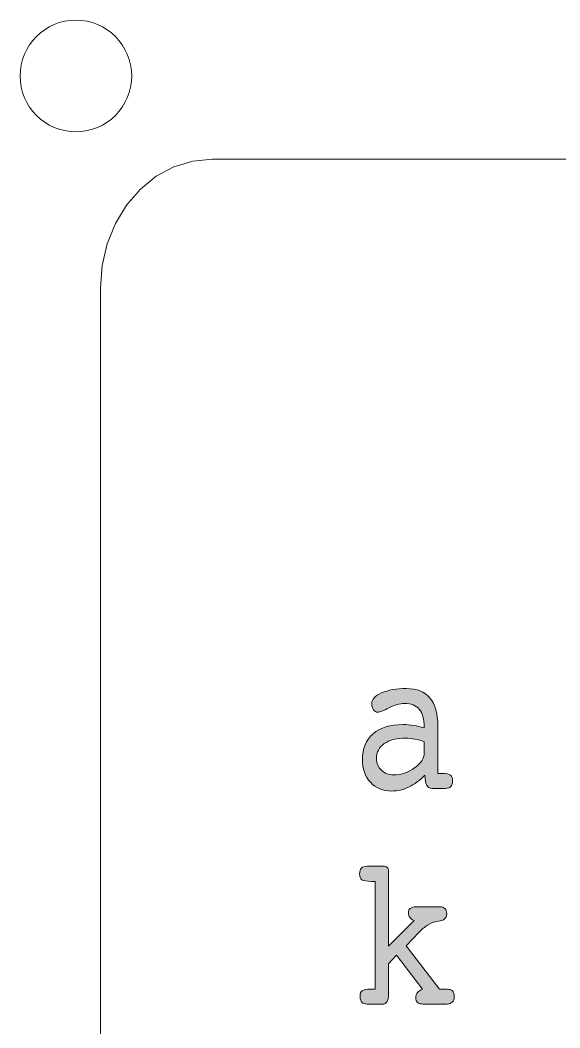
# Model space of a CAD drawing. Header units: inches. Extents: x 3 to 262, y 196 to 297.
# Drawn here: x 2.5 to 26.69, y 252.36 to 297.5 of the extents above; entities that cross this region are included whole.
import ezdxf

# ---------------------------------------------------------------- set-up
doc = ezdxf.new("R2010")
doc.units = ezdxf.units.IN
doc.header["$MEASUREMENT"] = 0
doc.layers.add('Engrave', color=7, linetype='Continuous')
doc.layers.add('LaserCut', color=7, linetype='Continuous')

msp = doc.modelspace()

# ---------------------------------------------------------------- hatches: boundary and pattern name
at = {"layer": 'Engrave', "true_color": 0xffffff}
h = msp.add_hatch(color=7, dxfattribs=at)
h.dxf.hatch_style = 2
edge = h.paths.add_edge_path()
edge.add_spline(control_points=[(20.61, 265.168), (20.465, 265.224), (20.324, 265.266), (20.189, 265.293), (20.053, 265.32), (19.918, 265.333), (19.784, 265.333), (19.378, 265.333), (19.058, 265.251), (18.824, 265.087), (18.589, 264.924), (18.472, 264.704), (18.472, 264.427), (18.472, 264.213), (18.545, 264.037), (18.691, 263.899), (18.837, 263.76), (19.024, 263.691), (19.251, 263.691), (19.585, 263.691), (19.895, 263.796), (20.181, 264.005), (20.467, 264.214), (20.61, 264.432), (20.61, 264.658), (20.61, 264.658), (20.61, 265.168), (20.61, 265.168), (20.61, 265.168), (20.61, 265.168), (20.61, 265.168)], knot_values=[0, 0, 0, 0, 1, 1, 1, 2, 2, 2, 3, 3, 3, 4, 4, 4, 5, 5, 5, 6, 6, 6, 7, 7, 7, 8, 8, 8, 9, 9, 9, 10, 10, 10, 10], degree=3, periodic=1)
edge = h.paths.add_edge_path()
edge.add_spline(control_points=[(20.641, 263.682), (20.425, 263.449), (20.19, 263.271), (19.936, 263.149), (19.681, 263.026), (19.42, 262.965), (19.152, 262.965), (18.759, 262.965), (18.442, 263.095), (18.201, 263.356), (17.96, 263.617), (17.84, 263.957), (17.84, 264.375), (17.84, 264.872), (18, 265.257), (18.32, 265.531), (18.64, 265.805), (19.09, 265.942), (19.669, 265.942), (19.822, 265.942), (19.976, 265.93), (20.131, 265.906), (20.287, 265.883), (20.446, 265.845), (20.61, 265.795), (20.61, 265.795), (20.61, 265.828), (20.61, 265.828), (20.61, 266.19), (20.537, 266.457), (20.392, 266.63), (20.248, 266.803), (20.022, 266.89), (19.716, 266.89), (19.511, 266.89), (19.282, 266.824), (19.029, 266.692), (18.776, 266.56), (18.609, 266.493), (18.527, 266.493), (18.451, 266.493), (18.388, 266.53), (18.338, 266.604), (18.287, 266.678), (18.262, 266.773), (18.262, 266.89), (18.262, 267.075), (18.408, 267.233), (18.699, 267.361), (18.99, 267.49), (19.362, 267.555), (19.815, 267.555), (20.279, 267.555), (20.629, 267.414), (20.867, 267.133), (21.104, 266.851), (21.222, 266.435), (21.222, 265.885), (21.222, 265.885), (21.222, 263.748), (21.222, 263.748), (21.222, 263.748), (21.416, 263.748), (21.416, 263.748), (21.603, 263.748), (21.728, 263.724), (21.791, 263.677), (21.854, 263.63), (21.886, 263.545), (21.886, 263.422), (21.886, 263.309), (21.86, 263.224), (21.807, 263.168), (21.754, 263.111), (21.675, 263.083), (21.57, 263.083), (21.57, 263.083), (20.949, 263.083), (20.949, 263.083), (20.876, 263.083), (20.815, 263.109), (20.768, 263.163), (20.72, 263.216), (20.689, 263.293), (20.673, 263.394), (20.673, 263.394), (20.641, 263.682), (20.641, 263.682), (20.641, 263.682), (20.641, 263.682), (20.641, 263.682)], knot_values=[0, 0, 0, 0, 1, 1, 1, 2, 2, 2, 3, 3, 3, 4, 4, 4, 5, 5, 5, 6, 6, 6, 7, 7, 7, 8, 8, 8, 9, 9, 9, 10, 10, 10, 11, 11, 11, 12, 12, 12, 13, 13, 13, 14, 14, 14, 15, 15, 15, 16, 16, 16, 17, 17, 17, 18, 18, 18, 19, 19, 19, 20, 20, 20, 21, 21, 21, 22, 22, 22, 23, 23, 23, 24, 24, 24, 25, 25, 25, 26, 26, 26, 27, 27, 27, 28, 28, 28, 29, 29, 29, 30, 30, 30, 30], degree=3, periodic=1)
h = msp.add_hatch(color=7, dxfattribs=at)
h.dxf.hatch_style = 2
edge = h.paths.add_edge_path()
edge.add_spline(control_points=[(19.013, 255.228), (19.013, 255.228), (19.013, 253.836), (19.013, 253.836), (19.013, 253.71), (18.992, 253.609), (18.948, 253.534), (18.905, 253.458), (18.849, 253.421), (18.78, 253.421), (18.78, 253.421), (18.049, 253.421), (18.049, 253.421), (17.946, 253.421), (17.869, 253.449), (17.816, 253.506), (17.763, 253.562), (17.737, 253.647), (17.737, 253.76), (17.737, 253.886), (17.768, 253.972), (17.83, 254.018), (17.892, 254.063), (18.024, 254.086), (18.227, 254.086), (18.227, 254.086), (18.416, 254.086), (18.416, 254.086), (18.416, 254.086), (18.416, 258.917), (18.416, 258.917), (18.416, 258.917), (18.255, 258.917), (18.255, 258.917), (18.028, 258.917), (17.882, 258.941), (17.816, 258.99), (17.75, 259.039), (17.717, 259.128), (17.717, 259.257), (17.717, 259.37), (17.744, 259.455), (17.798, 259.511), (17.852, 259.568), (17.931, 259.596), (18.033, 259.596), (18.033, 259.596), (18.788, 259.596), (18.788, 259.596), (18.859, 259.596), (18.915, 259.579), (18.954, 259.544), (18.994, 259.51), (19.013, 259.463), (19.013, 259.403), (19.013, 259.403), (19.013, 256.02), (19.013, 256.02), (19.013, 256.02), (20.155, 257.162), (20.155, 257.162), (20.068, 257.206), (20.004, 257.255), (19.963, 257.308), (19.923, 257.362), (19.903, 257.425), (19.903, 257.497), (19.903, 257.591), (19.931, 257.662), (19.989, 257.709), (20.047, 257.756), (20.131, 257.78), (20.242, 257.78), (20.242, 257.78), (21.313, 257.78), (21.313, 257.78), (21.413, 257.78), (21.489, 257.753), (21.542, 257.7), (21.595, 257.646), (21.621, 257.566), (21.621, 257.459), (21.621, 257.271), (21.493, 257.161), (21.238, 257.129), (21.188, 257.123), (21.148, 257.116), (21.119, 257.11), (21.011, 257.094), (20.893, 257.045), (20.764, 256.962), (20.635, 256.878), (20.504, 256.767), (20.373, 256.629), (20.373, 256.629), (19.8, 256.03), (19.8, 256.03), (19.8, 256.03), (21.297, 254.086), (21.297, 254.086), (21.297, 254.086), (21.637, 254.086), (21.637, 254.086), (21.75, 254.086), (21.831, 254.061), (21.88, 254.011), (21.929, 253.96), (21.953, 253.877), (21.953, 253.76), (21.953, 253.65), (21.926, 253.566), (21.872, 253.508), (21.818, 253.45), (21.74, 253.421), (21.637, 253.421), (21.637, 253.421), (20.566, 253.421), (20.566, 253.421), (20.45, 253.421), (20.366, 253.444), (20.313, 253.492), (20.26, 253.539), (20.234, 253.614), (20.234, 253.718), (20.234, 253.803), (20.26, 253.876), (20.311, 253.937), (20.363, 253.999), (20.44, 254.048), (20.542, 254.086), (20.542, 254.086), (19.369, 255.615), (19.369, 255.615), (19.369, 255.615), (19.013, 255.228), (19.013, 255.228), (19.013, 255.228), (19.013, 255.228), (19.013, 255.228)], knot_values=[0, 0, 0, 0, 1, 1, 1, 2, 2, 2, 3, 3, 3, 4, 4, 4, 5, 5, 5, 6, 6, 6, 7, 7, 7, 8, 8, 8, 9, 9, 9, 10, 10, 10, 11, 11, 11, 12, 12, 12, 13, 13, 13, 14, 14, 14, 15, 15, 15, 16, 16, 16, 17, 17, 17, 18, 18, 18, 19, 19, 19, 20, 20, 20, 21, 21, 21, 22, 22, 22, 23, 23, 23, 24, 24, 24, 25, 25, 25, 26, 26, 26, 27, 27, 27, 28, 28, 28, 29, 29, 29, 30, 30, 30, 31, 31, 31, 32, 32, 32, 33, 33, 33, 34, 34, 34, 35, 35, 35, 36, 36, 36, 37, 37, 37, 38, 38, 38, 39, 39, 39, 40, 40, 40, 41, 41, 41, 42, 42, 42, 43, 43, 43, 44, 44, 44, 45, 45, 45, 46, 46, 46, 46], degree=3, periodic=1)

# ---------------------------------------------------------------- linework, layer by layer
at = {"layer": 'Engrave', "color": 7, "lineweight": 9, "true_color": 0xffffff}
msp.add_open_spline([(7.5, 294.999), (7.5, 293.618), (6.381, 292.499), (5, 292.499), (3.619, 292.499), (2.5, 293.618), (2.5, 294.999), (2.5, 296.38), (3.619, 297.499), (5, 297.499), (6.381, 297.499), (7.5, 296.38), (7.5, 294.999)], degree=3, knots=[0, 0, 0, 0, 1, 1, 1, 2, 2, 2, 3, 3, 3, 4, 4, 4, 4], dxfattribs=at)
at = {"layer": 'Engrave', "lineweight": 0}
for points, knots in [([(20.641, 263.682), (20.425, 263.449), (20.19, 263.271), (19.936, 263.149), (19.681, 263.026), (19.42, 262.965), (19.152, 262.965), (18.759, 262.965), (18.442, 263.095), (18.201, 263.356), (17.96, 263.617), (17.84, 263.957), (17.84, 264.375), (17.84, 264.872), (18, 265.257), (18.32, 265.531), (18.64, 265.805), (19.09, 265.942), (19.669, 265.942), (19.822, 265.942), (19.976, 265.93), (20.131, 265.906), (20.287, 265.883), (20.446, 265.845), (20.61, 265.795), (20.61, 265.795), (20.61, 265.828), (20.61, 265.828), (20.61, 266.19), (20.537, 266.457), (20.392, 266.63), (20.248, 266.803), (20.022, 266.89), (19.716, 266.89), (19.511, 266.89), (19.282, 266.824), (19.029, 266.692), (18.776, 266.56), (18.609, 266.493), (18.527, 266.493), (18.451, 266.493), (18.388, 266.53), (18.338, 266.604), (18.287, 266.678), (18.262, 266.773), (18.262, 266.89), (18.262, 267.075), (18.408, 267.233), (18.699, 267.361), (18.99, 267.49), (19.362, 267.555), (19.815, 267.555), (20.279, 267.555), (20.629, 267.414), (20.867, 267.133), (21.104, 266.851), (21.222, 266.435), (21.222, 265.885), (21.222, 265.885), (21.222, 263.748), (21.222, 263.748), (21.222, 263.748), (21.416, 263.748), (21.416, 263.748), (21.603, 263.748), (21.728, 263.724), (21.791, 263.677), (21.854, 263.63), (21.886, 263.545), (21.886, 263.422), (21.886, 263.309), (21.86, 263.224), (21.807, 263.168), (21.754, 263.111), (21.675, 263.083), (21.57, 263.083), (21.57, 263.083), (20.949, 263.083), (20.949, 263.083), (20.876, 263.083), (20.815, 263.109), (20.768, 263.163), (20.72, 263.216), (20.689, 263.293), (20.673, 263.394), (20.673, 263.394), (20.641, 263.682), (20.641, 263.682), (20.641, 263.682), (20.641, 263.682), (20.641, 263.682)], [0, 0, 0, 0, 1, 1, 1, 2, 2, 2, 3, 3, 3, 4, 4, 4, 5, 5, 5, 6, 6, 6, 7, 7, 7, 8, 8, 8, 9, 9, 9, 10, 10, 10, 11, 11, 11, 12, 12, 12, 13, 13, 13, 14, 14, 14, 15, 15, 15, 16, 16, 16, 17, 17, 17, 18, 18, 18, 19, 19, 19, 20, 20, 20, 21, 21, 21, 22, 22, 22, 23, 23, 23, 24, 24, 24, 25, 25, 25, 26, 26, 26, 27, 27, 27, 28, 28, 28, 29, 29, 29, 30, 30, 30, 30]), ([(20.61, 265.168), (20.465, 265.224), (20.324, 265.266), (20.189, 265.293), (20.053, 265.32), (19.918, 265.333), (19.784, 265.333), (19.378, 265.333), (19.058, 265.251), (18.824, 265.087), (18.589, 264.924), (18.472, 264.704), (18.472, 264.427), (18.472, 264.213), (18.545, 264.037), (18.691, 263.899), (18.837, 263.76), (19.024, 263.691), (19.251, 263.691), (19.585, 263.691), (19.895, 263.796), (20.181, 264.005), (20.467, 264.214), (20.61, 264.432), (20.61, 264.658), (20.61, 264.658), (20.61, 265.168), (20.61, 265.168), (20.61, 265.168), (20.61, 265.168), (20.61, 265.168)], [0, 0, 0, 0, 1, 1, 1, 2, 2, 2, 3, 3, 3, 4, 4, 4, 5, 5, 5, 6, 6, 6, 7, 7, 7, 8, 8, 8, 9, 9, 9, 10, 10, 10, 10]), ([(19.013, 255.228), (19.013, 255.228), (19.013, 253.836), (19.013, 253.836), (19.013, 253.71), (18.992, 253.609), (18.948, 253.534), (18.905, 253.458), (18.849, 253.421), (18.78, 253.421), (18.78, 253.421), (18.049, 253.421), (18.049, 253.421), (17.946, 253.421), (17.869, 253.449), (17.816, 253.506), (17.763, 253.562), (17.737, 253.647), (17.737, 253.76), (17.737, 253.886), (17.768, 253.972), (17.83, 254.018), (17.892, 254.063), (18.024, 254.086), (18.227, 254.086), (18.227, 254.086), (18.416, 254.086), (18.416, 254.086), (18.416, 254.086), (18.416, 258.917), (18.416, 258.917), (18.416, 258.917), (18.255, 258.917), (18.255, 258.917), (18.028, 258.917), (17.882, 258.941), (17.816, 258.99), (17.75, 259.039), (17.717, 259.128), (17.717, 259.257), (17.717, 259.37), (17.744, 259.455), (17.798, 259.511), (17.852, 259.568), (17.931, 259.596), (18.033, 259.596), (18.033, 259.596), (18.788, 259.596), (18.788, 259.596), (18.859, 259.596), (18.915, 259.579), (18.954, 259.544), (18.994, 259.51), (19.013, 259.463), (19.013, 259.403), (19.013, 259.403), (19.013, 256.02), (19.013, 256.02), (19.013, 256.02), (20.155, 257.162), (20.155, 257.162), (20.068, 257.206), (20.004, 257.255), (19.963, 257.308), (19.923, 257.362), (19.903, 257.425), (19.903, 257.497), (19.903, 257.591), (19.931, 257.662), (19.989, 257.709), (20.047, 257.756), (20.131, 257.78), (20.242, 257.78), (20.242, 257.78), (21.313, 257.78), (21.313, 257.78), (21.413, 257.78), (21.489, 257.753), (21.542, 257.7), (21.595, 257.646), (21.621, 257.566), (21.621, 257.459), (21.621, 257.271), (21.493, 257.161), (21.238, 257.129), (21.188, 257.123), (21.148, 257.116), (21.119, 257.11), (21.011, 257.094), (20.893, 257.045), (20.764, 256.962), (20.635, 256.878), (20.504, 256.767), (20.373, 256.629), (20.373, 256.629), (19.8, 256.03), (19.8, 256.03), (19.8, 256.03), (21.297, 254.086), (21.297, 254.086), (21.297, 254.086), (21.637, 254.086), (21.637, 254.086), (21.75, 254.086), (21.831, 254.061), (21.88, 254.011), (21.929, 253.96), (21.953, 253.877), (21.953, 253.76), (21.953, 253.65), (21.926, 253.566), (21.872, 253.508), (21.818, 253.45), (21.74, 253.421), (21.637, 253.421), (21.637, 253.421), (20.566, 253.421), (20.566, 253.421), (20.45, 253.421), (20.366, 253.444), (20.313, 253.492), (20.26, 253.539), (20.234, 253.614), (20.234, 253.718), (20.234, 253.803), (20.26, 253.876), (20.311, 253.937), (20.363, 253.999), (20.44, 254.048), (20.542, 254.086), (20.542, 254.086), (19.369, 255.615), (19.369, 255.615), (19.369, 255.615), (19.013, 255.228), (19.013, 255.228), (19.013, 255.228), (19.013, 255.228), (19.013, 255.228)], [0, 0, 0, 0, 1, 1, 1, 2, 2, 2, 3, 3, 3, 4, 4, 4, 5, 5, 5, 6, 6, 6, 7, 7, 7, 8, 8, 8, 9, 9, 9, 10, 10, 10, 11, 11, 11, 12, 12, 12, 13, 13, 13, 14, 14, 14, 15, 15, 15, 16, 16, 16, 17, 17, 17, 18, 18, 18, 19, 19, 19, 20, 20, 20, 21, 21, 21, 22, 22, 22, 23, 23, 23, 24, 24, 24, 25, 25, 25, 26, 26, 26, 27, 27, 27, 28, 28, 28, 29, 29, 29, 30, 30, 30, 31, 31, 31, 32, 32, 32, 33, 33, 33, 34, 34, 34, 35, 35, 35, 36, 36, 36, 37, 37, 37, 38, 38, 38, 39, 39, 39, 40, 40, 40, 41, 41, 41, 42, 42, 42, 43, 43, 43, 44, 44, 44, 45, 45, 45, 46, 46, 46, 46])]:
    msp.add_open_spline(points, degree=3, knots=knots, dxfattribs=at)
at = {"layer": 'LaserCut', "color": 7, "lineweight": 9, "true_color": 0xffffff}
msp.add_lwpolyline([(11.103, 196.35), (10.235, 196.438), (9.393, 196.699), (8.603, 197.123), (7.889, 197.701), (7.273, 198.412), (6.773, 199.236), (6.405, 200.148), (6.179, 201.12), (6.103, 202.123), (6.103, 285.504), (6.179, 286.507), (6.405, 287.479), (6.773, 288.391), (7.273, 289.215), (7.889, 289.926), (8.603, 290.503), (9.393, 290.928), (10.235, 291.189), (11.103, 291.277), (112.493, 291.277)], dxfattribs=at)
msp.add_open_spline([(7.5, 294.999), (7.5, 293.618), (6.381, 292.499), (5, 292.499), (3.619, 292.499), (2.5, 293.618), (2.5, 294.999), (2.5, 296.38), (3.619, 297.499), (5, 297.499), (6.381, 297.499), (7.5, 296.38), (7.5, 294.999)], degree=3, knots=[0, 0, 0, 0, 1, 1, 1, 2, 2, 2, 3, 3, 3, 4, 4, 4, 4], dxfattribs=at)

doc.saveas('drawing.dxf')
